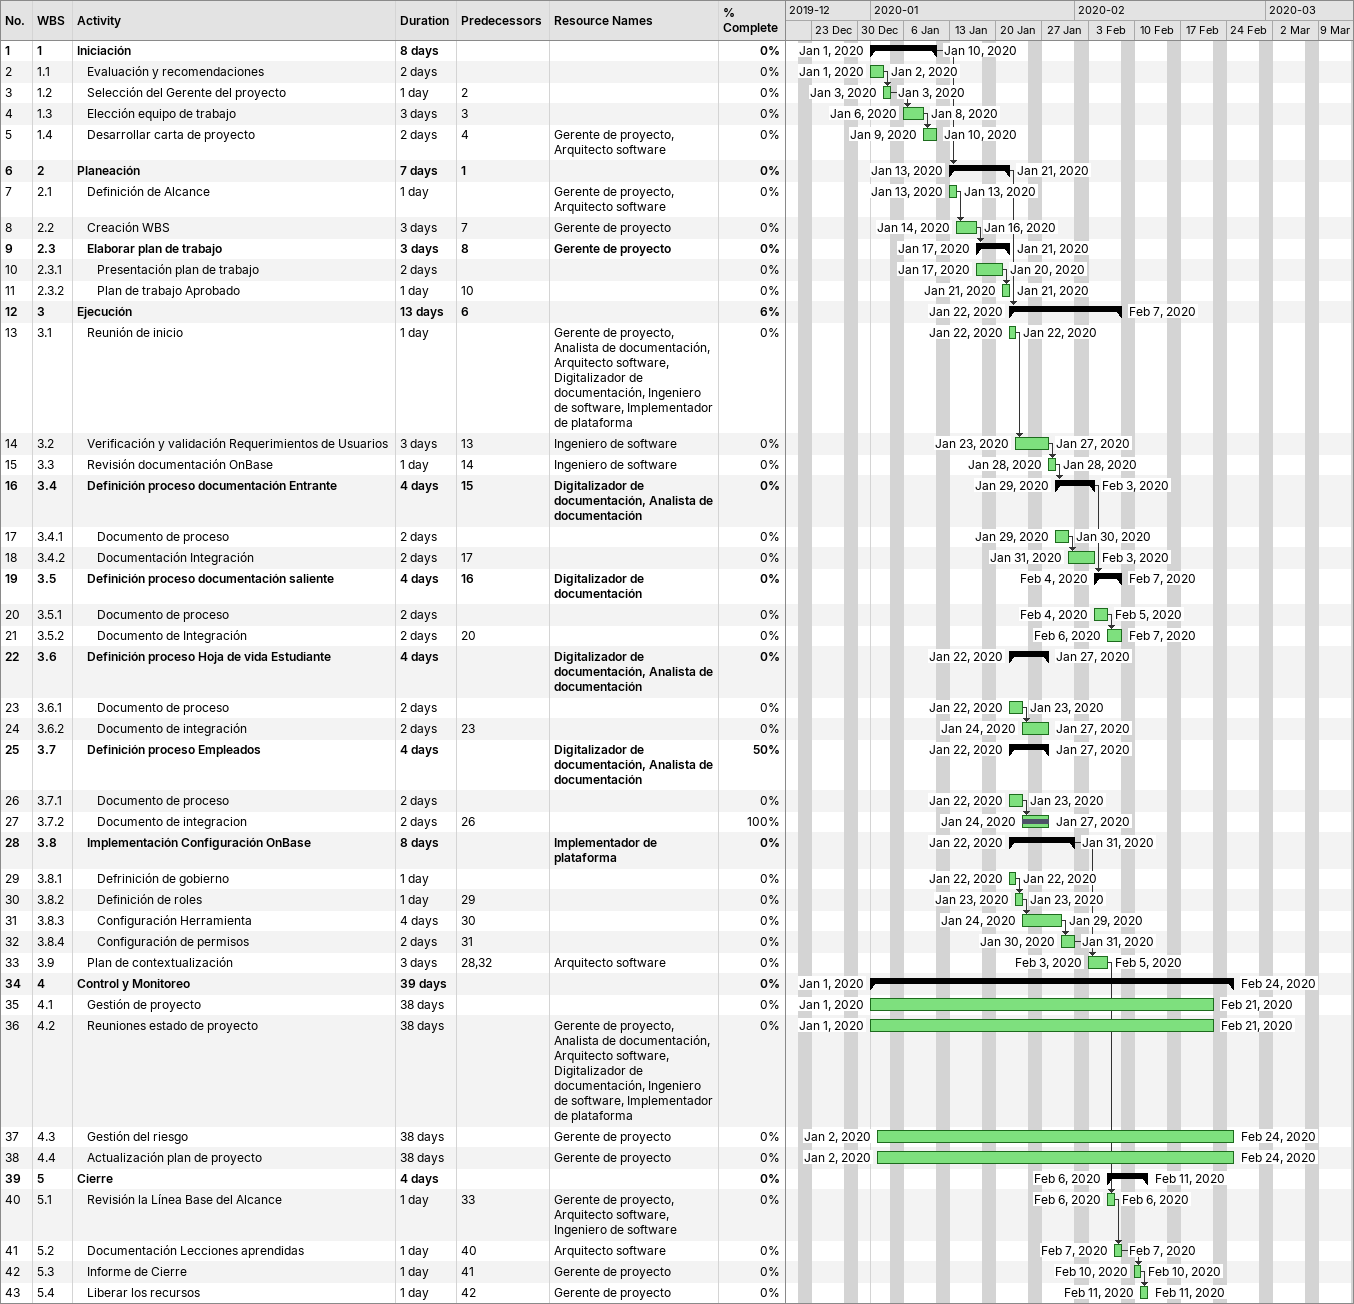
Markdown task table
| ID | WBS | Task | Duration | Start | Finish | Predecessors | Resources | % complete |
|---|---|---|---|---|---|---|---|---|
| 1 | 1 | **Iniciación** | 8d | 2020-01-01 | 2020-01-10 |  |  | 0 |
| 2 | 1.1 | Evaluación y recomendaciones | 2d | 2020-01-01 | 2020-01-02 |  |  | 0 |
| 3 | 1.2 | Selección del Gerente del proyecto | 1d | 2020-01-03 | 2020-01-03 | 2 |  | 0 |
| 4 | 1.3 | Elección equipo de trabajo | 3d | 2020-01-06 | 2020-01-08 | 3 |  | 0 |
| 5 | 1.4 | Desarrollar carta de proyecto | 2d | 2020-01-09 | 2020-01-10 | 4 | Gerente de proyecto, Arquitecto software | 0 |
| 6 | 2 | **Planeación** | 7d | 2020-01-13 | 2020-01-21 | 1 |  | 0 |
| 7 | 2.1 | Definición de Alcance | 1d | 2020-01-13 | 2020-01-13 |  | Gerente de proyecto, Arquitecto software | 0 |
| 8 | 2.2 | Creación WBS | 3d | 2020-01-14 | 2020-01-16 | 7 | Gerente de proyecto | 0 |
| 9 | 2.3 | **Elaborar plan de trabajo** | 3d | 2020-01-17 | 2020-01-21 | 8 | Gerente de proyecto | 0 |
| 10 | 2.3.1 | Presentación plan de trabajo | 2d | 2020-01-17 | 2020-01-20 |  |  | 0 |
| 11 | 2.3.2 | Plan de trabajo Aprobado | 1d | 2020-01-21 | 2020-01-21 | 10 |  | 0 |
| 12 | 3 | **Ejecución** | 13d | 2020-01-22 | 2020-02-07 | 6 |  | 6 |
| 13 | 3.1 | Reunión de inicio | 1d | 2020-01-22 | 2020-01-22 |  | Gerente de proyecto, Analista de documentación, Arquitecto software, Digitalizador de documentación, Ingeniero de software, Implementador de plataforma | 0 |
| 14 | 3.2 | Verificación y validación Requerimientos de Usuarios | 3d | 2020-01-23 | 2020-01-27 | 13 | Ingeniero de software | 0 |
| 15 | 3.3 | Revisión documentación OnBase | 1d | 2020-01-28 | 2020-01-28 | 14 | Ingeniero de software | 0 |
| 16 | 3.4 | **Definición proceso documentación Entrante** | 4d | 2020-01-29 | 2020-02-03 | 15 | Digitalizador de documentación, Analista de documentación | 0 |
| 17 | 3.4.1 | Documento de proceso | 2d | 2020-01-29 | 2020-01-30 |  |  | 0 |
| 18 | 3.4.2 | Documentación Integración | 2d | 2020-01-31 | 2020-02-03 | 17 |  | 0 |
| 19 | 3.5 | **Definición proceso documentación saliente** | 4d | 2020-02-04 | 2020-02-07 | 16 | Digitalizador de documentación | 0 |
| 20 | 3.5.1 | Documento de proceso | 2d | 2020-02-04 | 2020-02-05 |  |  | 0 |
| 21 | 3.5.2 | Documento de Integración | 2d | 2020-02-06 | 2020-02-07 | 20 |  | 0 |
| 22 | 3.6 | **Definición proceso Hoja de vida Estudiante** | 4d | 2020-01-22 | 2020-01-27 |  | Digitalizador de documentación, Analista de documentación | 0 |
| 23 | 3.6.1 | Documento de proceso | 2d | 2020-01-22 | 2020-01-23 |  |  | 0 |
| 24 | 3.6.2 | Documento de integración | 2d | 2020-01-24 | 2020-01-27 | 23 |  | 0 |
| 25 | 3.7 | **Definición proceso Empleados** | 4d | 2020-01-22 | 2020-01-27 |  | Digitalizador de documentación, Analista de documentación | 50 |
| 26 | 3.7.1 | Documento de proceso | 2d | 2020-01-22 | 2020-01-23 |  |  | 0 |
| 27 | 3.7.2 | Documento de integracion | 2d | 2020-01-24 | 2020-01-27 | 26 |  | 100 |
| 28 | 3.8 | **Implementación Configuración OnBase** | 8d | 2020-01-22 | 2020-01-31 |  | Implementador de plataforma | 0 |
| 29 | 3.8.1 | Defrinición de gobierno | 1d | 2020-01-22 | 2020-01-22 |  |  | 0 |
| 30 | 3.8.2 | Definición de roles | 1d | 2020-01-23 | 2020-01-23 | 29 |  | 0 |
| 31 | 3.8.3 | Configuración Herramienta | 4d | 2020-01-24 | 2020-01-29 | 30 |  | 0 |
| 32 | 3.8.4 | Configuración de permisos | 2d | 2020-01-30 | 2020-01-31 | 31 |  | 0 |
| 33 | 3.9 | Plan de contextualización | 3d | 2020-02-03 | 2020-02-05 | 28, 32 | Arquitecto software | 0 |
| 34 | 4 | **Control y Monitoreo** | 39d | 2020-01-01 | 2020-02-24 |  |  | 0 |
| 35 | 4.1 | Gestión de proyecto | 38d | 2020-01-01 | 2020-02-21 |  |  | 0 |
| 36 | 4.2 | Reuniones estado de proyecto | 38d | 2020-01-01 | 2020-02-21 |  | Gerente de proyecto, Analista de documentación, Arquitecto software, Digitalizador de documentación, Ingeniero de software, Implementador de plataforma | 0 |
| 37 | 4.3 | Gestión del riesgo | 38d | 2020-01-02 | 2020-02-24 |  | Gerente de proyecto | 0 |
| 38 | 4.4 | Actualización plan de proyecto | 38d | 2020-01-02 | 2020-02-24 |  | Gerente de proyecto | 0 |
| 39 | 5 | **Cierre** | 4d | 2020-02-06 | 2020-02-11 |  |  | 0 |
| 40 | 5.1 | Revisión la Línea Base del Alcance | 1d | 2020-02-06 | 2020-02-06 | 33 | Gerente de proyecto, Arquitecto software, Ingeniero de software | 0 |
| 41 | 5.2 | Documentación Lecciones aprendidas | 1d | 2020-02-07 | 2020-02-07 | 40 | Arquitecto software | 0 |
| 42 | 5.3 | Informe de Cierre | 1d | 2020-02-10 | 2020-02-10 | 41 | Gerente de proyecto | 0 |
| 43 | 5.4 | Liberar los recursos | 1d | 2020-02-11 | 2020-02-11 | 42 | Gerente de proyecto | 0 |
